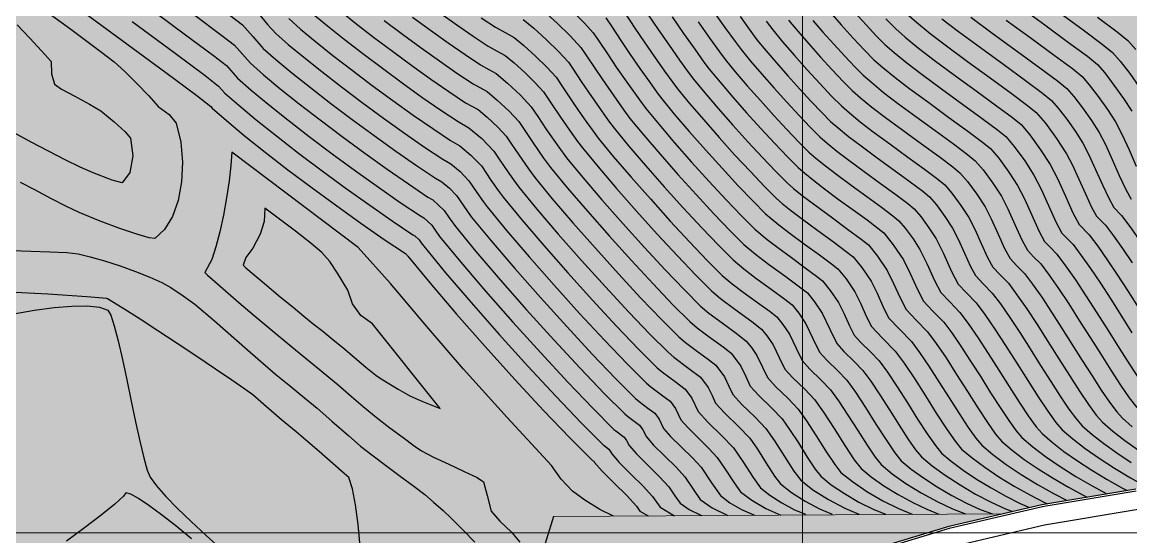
# Model space of a CAD drawing. Extents: x 62300 to 62842, y 108162 to 108784.
# Drawn here: x 62354.5 to 62419.1, y 108649.8 to 108679.7 of the extents above; entities that cross this region are included whole.
import ezdxf

# ---------------------------------------------------------------- set-up
doc = ezdxf.new("R2010")
doc.units = 0
doc.header["$LTSCALE"] = 1.000002
doc.header["$MEASUREMENT"] = 0
for name, color, linetype in [('colore lago', 131, 'Continuous'), ('coordinate', 2, 'Continuous'), ('Couronnement', 7, 'Continuous'), ('curve livello 1m', 2, 'Continuous'), ('curve livello 5m', 7, 'Continuous'), ('LIN025CO', 7, 'Continuous'), ('Per+Mod Surf', 7, 'Continuous')]:
    doc.layers.add(name, color=color, linetype=linetype)
doc.layers.add('Colori bordi', color=5, linetype='Continuous', plot=False)

msp = doc.modelspace()

# ---------------------------------------------------------------- hatches: boundary and pattern name
at = {"layer": 'colore lago', "linetype": 'Continuous', "lineweight": 0}
msp.add_hatch(color=256, dxfattribs=at).paths.add_polyline_path([(62424.984, 108653.069), (62419.433, 108652.547), (62413.953, 108651.637), (62408.529, 108650.359), (62403.21, 108648.764), (62398.021, 108646.797), (62392.955, 108644.487), (62388.067, 108641.873), (62383.347, 108638.914), (62379.143, 108635.919), (62374.987, 108632.528), (62370.912, 108628.752), (62367.864, 108625.55), (62364.577, 108621.72), (62361.992, 108618.302), (62358.884, 108613.699), (62356.087, 108608.883), (62353.615, 108603.924), (62351.491, 108598.79), (62349.698, 108593.52), (62348.257, 108588.148), (62347.162, 108582.699), (62346.433, 108577.206), (62346.076, 108571.827), (62346.067, 108566.27), (62346.414, 108560.708), (62347.156, 108555.214), (62348.241, 108549.757), (62349.108, 108546.543), (62347.868, 108543.897), (62343.805, 108542.34), (62343.071, 108542.931), (62342.215, 108543.399), (62341.494, 108543.605), (62340.731, 108543.397), (62339.788, 108542.895), (62338.814, 108542.367), (62337.958, 108542.081), (62337.463, 108542.167), (62336.538, 108542.374), (62334.253, 108542.969), (62331.322, 108543.785), (62328.139, 108544.685), (62325.098, 108545.533), (62322.593, 108546.195), (62321.848, 108546.361), (62320.984, 108546.545), (62320.474, 108546.666), (62319.859, 108546.963), (62319.103, 108547.335), (62317.961, 108547.824), (62316.581, 108548.386), (62315.066, 108548.989), (62313.523, 108549.599), (62312.055, 108550.183), (62310.769, 108550.711), (62309.769, 108551.147), (62309.112, 108551.475), (62308.074, 108552.131), (62305.134, 108553.829), (62301.974, 108555.846), (62300, 108557.145), (62300, 108746.102), (62331.882, 108763.679), (62334.507, 108761.512), (62338.392, 108758.6), (62343.084, 108755.721), (62348.103, 108752.428), (62352.959, 108748.821), (62356.982, 108746.672), (62361.491, 108743.204), (62364.809, 108741.018), (62364.85, 108740.982), (62366.701, 108739.452), (62368.7, 108737.832), (62369.305, 108737.355), (62369.749, 108737.014), (62370.359, 108736.582), (62371.24, 108735.973), (62371.627, 108735.711), (62374.472, 108733.847), (62374.708, 108733.696), (62375.544, 108733.194), (62376.513, 108732.622), (62377.024, 108732.307), (62377.264, 108731.984), (62377.853, 108731.572), (62378.743, 108731.016), (62379.493, 108730.514), (62379.904, 108730.173), (62380.53, 108729.628), (62381.289, 108728.95), (62382.099, 108728.213), (62382.879, 108727.488), (62383.568, 108726.81), (62384.361, 108726.013), (62384.891, 108725.5), (62385.513, 108725.007), (62386.29, 108724.44), (62387.153, 108723.834), (62388.028, 108723.224), (62388.845, 108722.646), (62389.533, 108722.136), (62390.019, 108721.728), (62390.461, 108721.189), (62391.046, 108720.467), (62391.593, 108719.84), (62392.228, 108719.121), (62392.561, 108718.731), (62392.862, 108718.087), (62393.16, 108717.245), (62393.458, 108716.296), (62393.758, 108715.335), (62394.064, 108714.455), (62394.378, 108713.747), (62394.629, 108713.387), (62395.018, 108712.892), (62395.432, 108712.426), (62395.814, 108712.034), (62396.33, 108711.596), (62397.152, 108710.938), (62398.032, 108710.258), (62398.87, 108709.636), (62399.584, 108709.126), (62399.96, 108708.881), (62400.685, 108708.661), (62401.612, 108708.484), (62402.549, 108708.306), (62403.305, 108708.084), (62403.979, 108707.68), (62404.973, 108707.002), (62405.674, 108706.477), (62406.299, 108705.979), (62406.659, 108705.658), (62407.074, 108705.014), (62407.565, 108704.234), (62408.06, 108703.631), (62408.444, 108703.148), (62408.613, 108702.358), (62408.809, 108701.374), (62409.055, 108700.585), (62409.399, 108699.598), (62409.737, 108698.707), (62410.053, 108697.961), (62410.417, 108697.156), (62410.768, 108696.423), (62411.044, 108695.894), (62411.352, 108695.436), (62411.941, 108694.585), (62412.688, 108693.536), (62413.24, 108692.756), (62413.64, 108692.028), (62414.101, 108691.1), (62414.582, 108690.096), (62415.042, 108689.143), (62415.44, 108688.363), (62415.735, 108687.883), (62416.22, 108687.475), (62417.091, 108686.877), (62417.986, 108686.309), (62418.762, 108685.857), (62419.277, 108685.61), (62419.98, 108685.523), (62420.747, 108685.436), (62421.269, 108685.254), (62422.042, 108684.935), (62422.834, 108684.575), (62423.302, 108684.318), (62424.281, 108683.305), (62425.656, 108681.875), (62426.449, 108681.066), (62427.156, 108680.351), (62427.673, 108679.833), (62427.895, 108679.62), (62428.432, 108679.384), (62429.04, 108678.92), (62429.869, 108678.212), (62430.484, 108677.629), (62430.843, 108677.243), (62431.218, 108676.364), (62431.557, 108675.296), (62431.913, 108674.527), (62432.355, 108674.247), (62432.858, 108673.942), (62433.455, 108673.231), (62434.097, 108672.326), (62434.701, 108671.601), (62435.197, 108671.28), (62435.685, 108671.01), (62436.144, 108670.755), (62436.707, 108670.388), (62437.492, 108669.855), (62438.358, 108669.253), (62439.162, 108668.678), (62440.078, 108667.996), (62441.13, 108667.19), (62442.002, 108666.501), (62442.908, 108665.758), (62443.789, 108665.021), (62444.562, 108664.359), (62445.144, 108663.844), (62445.453, 108663.547), (62446.014, 108662.665), (62446.501, 108661.941), (62447.153, 108661.7), (62448.876, 108661.081), (62447.183, 108652.749), (62446.943, 108651.566), (62441.595, 108652.495), (62436.09, 108653.04), (62430.527, 108653.236)])

# ---------------------------------------------------------------- linework, layer by layer
at = {"layer": 'Colori bordi', "linetype": 'Continuous', "lineweight": 0, "flags": 128}
msp.add_lwpolyline([(62419.433, 108652.547), (62413.953, 108651.637), (62408.529, 108650.359), (62403.21, 108648.764)], dxfattribs=at)
at = {"layer": 'coordinate', "linetype": 'Continuous', "lineweight": 0}
for p, q in [((62400, 108767.618), (62400, 108626.056)), ((62340.187, 108650), (62556.466, 108650))]:
    msp.add_line(p, q, dxfattribs=at)
at = {"layer": 'Couronnement', "linetype": 'Continuous'}
for p, q in [((62419.433, 108652.547), (62413.953, 108651.637)), ((62419.444, 108652.428), (62413.973, 108651.519)), ((62413.953, 108651.637), (62408.529, 108650.359)), ((62413.981, 108651.52), (62408.555, 108650.242)), ((62414.098, 108650.472), (62419.561, 108651.385)), ((62408.529, 108650.359), (62403.21, 108648.764)), ((62408.555, 108650.242), (62403.244, 108648.649)), ((62408.817, 108649.228), (62414.098, 108650.472))]:
    msp.add_line(p, q, dxfattribs=at)
at = {"layer": 'curve livello 1m', "flags": 128}
for points in [[(62354.972, 108681.083), (62357.356, 108679.335), (62359.08, 108678.057), (62359.89, 108677.435), (62360.5, 108676.873), (62361.21, 108676.17), (62361.9, 108675.447), (62362.45, 108674.828), (62363.102, 108674.372), (62363.499, 108673.863), (62363.499, 108673.863), (62363.77, 108672.747), (62363.873, 108671.586), (62363.82, 108670.437), (62363.621, 108669.361), (62363.287, 108668.415), (62362.829, 108667.657), (62362.258, 108667.148), (62362.258, 108667.148), (62361.927, 108667.183), (62361.215, 108667.387), (62360.227, 108667.724), (62359.07, 108668.157), (62357.848, 108668.65), (62357.848, 108668.65), (62357.103, 108669.004), (62356.196, 108669.48), (62355.263, 108669.98), (62354.437, 108670.408)], [(62357.209, 108680.983), (62360.338, 108678.696), (62362.907, 108676.805), (62364.704, 108675.466), (62365.514, 108674.836), (62365.597, 108674.742), (62366.427, 108674.011), (62367.471, 108673.145), (62368.682, 108672.18), (62370.013, 108671.151), (62371.419, 108670.092), (62372.854, 108669.039), (62374.27, 108668.027), (62375.621, 108667.09), (62376.861, 108666.263), (62376.886, 108666.249), (62376.943, 108666.196), (62376.968, 108666.159), (62377, 108666.114), (62378.303, 108664.535), (62379.84, 108662.743), (62381.517, 108660.843), (62383.24, 108658.938), (62384.915, 108657.132), (62386.448, 108655.529), (62387.745, 108654.233), (62387.761, 108654.22), (62387.833, 108654.167), (62387.853, 108654.139), (62387.873, 108654.097), (62388.329, 108653.581), (62389.024, 108652.894), (62389.757, 108652.174), (62390.326, 108651.56), (62390.525, 108651.266), (62391.004, 108650.986)], [(62373.011, 108680.438), (62373.959, 108679.683), (62375.002, 108678.877), (62376.102, 108678.049), (62377.225, 108677.224), (62378.333, 108676.432), (62379.391, 108675.698), (62380.362, 108675.051), (62381.091, 108674.646), (62381.626, 108674.203), (62382.237, 108673.628), (62382.739, 108673.093), (62383.05, 108672.63), (62383.465, 108672.008), (62384.033, 108671.197), (62384.397, 108670.697), (62385.416, 108669.462), (62386.618, 108668.062), (62387.929, 108666.576), (62389.276, 108665.087), (62390.586, 108663.675), (62391.784, 108662.422), (62392.798, 108661.409), (62393.19, 108661.079), (62393.808, 108660.617), (62394.53, 108660.091), (62394.948, 108659.769), (62394.948, 108659.769), (62395.449, 108659.087), (62395.708, 108658.544), (62395.947, 108658.055), (62396.471, 108657.482), (62397.235, 108656.735), (62397.864, 108656.071), (62398.372, 108655.353), (62398.957, 108654.437), (62399.505, 108653.587), (62399.9, 108653.069), (62400.605, 108652.512), (62401.512, 108651.935), (62402.46, 108651.429), (62403.292, 108651.089)], [(62384.912, 108680.404), (62385.697, 108679.693), (62386.466, 108678.939), (62387.086, 108678.265), (62387.375, 108677.841), (62387.89, 108677.064), (62388.339, 108676.394), (62389.001, 108675.445), (62389.596, 108674.608), (62389.945, 108674.134), (62390.751, 108673.158), (62391.701, 108672.051), (62392.738, 108670.876), (62393.803, 108669.699), (62394.839, 108668.582), (62395.786, 108667.591), (62396.588, 108666.79), (62397.261, 108666.224), (62398.014, 108665.656), (62398.966, 108664.962), (62399.822, 108664.336), (62400.284, 108663.971), (62400.701, 108663.456), (62401.146, 108662.798), (62401.592, 108661.863), (62402.002, 108661.023), (62402.417, 108660.57), (62403.021, 108659.98), (62403.518, 108659.455), (62403.977, 108658.834), (62404.506, 108658.042), (62405.068, 108657.162), (62405.627, 108656.277), (62406.148, 108655.47), (62406.595, 108654.824), (62406.931, 108654.422), (62407.55, 108653.902), (62408.316, 108653.349), (62409.18, 108652.791), (62410.092, 108652.259), (62411.002, 108651.78), (62411.861, 108651.385), (62412.256, 108651.237)], [(62394.763, 108680.45), (62395.483, 108679.43), (62396.072, 108678.608), (62396.418, 108678.144), (62396.975, 108677.47), (62397.632, 108676.704), (62398.348, 108675.893), (62399.085, 108675.079), (62399.8, 108674.307), (62400.455, 108673.622), (62401.009, 108673.069), (62401.43, 108672.701), (62402.01, 108672.225), (62402.703, 108671.698), (62403.592, 108671.044), (62404.548, 108670.348), (62405.44, 108669.698), (62406.138, 108669.178), (62406.51, 108668.874), (62406.896, 108668.418), (62407.371, 108667.771), (62407.792, 108667.127), (62408.222, 108666.261), (62408.683, 108665.228), (62409.067, 108664.486), (62409.558, 108663.972), (62410.114, 108663.403), (62410.628, 108662.719), (62411.212, 108661.866), (62411.839, 108660.901), (62412.486, 108659.883), (62413.127, 108658.869), (62413.737, 108657.916), (62414.291, 108657.082), (62414.766, 108656.424), (62415.135, 108656), (62415.746, 108655.472), (62416.474, 108654.913), (62417.293, 108654.339), (62418.18, 108653.764), (62419.109, 108653.203), (62420.054, 108652.67)], [(62401.593, 108680.347), (62402.256, 108679.587), (62402.956, 108678.813), (62403.619, 108678.108), (62404.167, 108677.553), (62404.687, 108677.099), (62405.403, 108676.513), (62406.257, 108675.861), (62407.355, 108675.054), (62408.535, 108674.195), (62409.637, 108673.392), (62410.498, 108672.751), (62410.957, 108672.375), (62411.433, 108671.813), (62412.019, 108671.014), (62412.539, 108670.22), (62412.929, 108669.459), (62413.359, 108668.503), (62413.772, 108667.591), (62414.113, 108666.96), (62414.447, 108666.61), (62414.825, 108666.223), (62415.335, 108665.552), (62415.906, 108664.735), (62416.52, 108663.808), (62417.161, 108662.812), (62417.812, 108661.784), (62418.456, 108660.764), (62419.078, 108659.789), (62419.659, 108658.9)], [(62412.624, 108680.668), (62414.118, 108679.581), (62415.511, 108678.565), (62416.601, 108677.753), (62417.183, 108677.278), (62417.613, 108676.783), (62418.153, 108676.078), (62418.708, 108675.291), (62419.186, 108674.549)], [(62414.915, 108680.351), (62416.351, 108679.304), (62417.473, 108678.467), (62418.072, 108677.978), (62418.515, 108677.469), (62419.072, 108676.743), (62419.644, 108675.932)], [(62360.939, 108679.778), (62363.439, 108677.939), (62365.187, 108676.636), (62365.975, 108676.023), (62366.34, 108675.611), (62367.148, 108674.899), (62368.163, 108674.056), (62369.341, 108673.118), (62370.637, 108672.116), (62372.005, 108671.087), (62373.4, 108670.062), (62374.778, 108669.077), (62376.092, 108668.166), (62377.299, 108667.362), (62377.412, 108667.299), (62377.667, 108667.058), (62377.78, 108666.89), (62377.924, 108666.687), (62379.192, 108665.151), (62380.687, 108663.408), (62382.318, 108661.56), (62383.995, 108659.707), (62385.624, 108657.95), (62387.115, 108656.391), (62388.377, 108655.13), (62388.44, 108655.077), (62388.722, 108654.867), (62388.802, 108654.758), (62388.882, 108654.592), (62389.325, 108654.09), (62390.002, 108653.421), (62390.715, 108652.721), (62391.268, 108652.123), (62391.697, 108651.491), (62392.546, 108650.995)], [(62364.502, 108680.205), (62366.153, 108678.975), (62366.897, 108678.396), (62366.897, 108678.396), (62367.36, 108677.875), (62367.827, 108677.347), (62368.59, 108676.675), (62369.548, 108675.88), (62370.661, 108674.993), (62371.884, 108674.048), (62373.175, 108673.076), (62374.493, 108672.109), (62375.793, 108671.179), (62377.035, 108670.318), (62378.174, 108669.559), (62378.463, 108669.398), (62379.116, 108668.782), (62379.404, 108668.352), (62379.774, 108667.832), (62380.97, 108666.383), (62382.382, 108664.738), (62383.921, 108662.993), (62385.504, 108661.244), (62387.042, 108659.586), (62388.449, 108658.114), (62389.64, 108656.924), (62389.797, 108656.792), (62390.501, 108656.268), (62390.701, 108655.995), (62390.901, 108655.581), (62391.319, 108655.108), (62391.958, 108654.477), (62392.631, 108653.816), (62393.153, 108653.251), (62393.629, 108652.538), (62394.041, 108651.942), (62394.744, 108651.447), (62395.655, 108651.014)], [(62366.635, 108680.145), (62367.358, 108679.583), (62367.358, 108679.583), (62367.961, 108678.904), (62368.571, 108678.216), (62368.571, 108678.216), (62369.311, 108677.563), (62370.241, 108676.791), (62371.32, 108675.931), (62372.507, 108675.014), (62373.761, 108674.07), (62375.039, 108673.132), (62376.301, 108672.229), (62377.506, 108671.394), (62378.612, 108670.657), (62378.988, 108670.448), (62379.424, 108670.073), (62379.841, 108669.644), (62380.216, 108669.083), (62380.698, 108668.405), (62381.859, 108666.999), (62383.229, 108665.403), (62384.723, 108663.71), (62386.258, 108662.013), (62387.75, 108660.404), (62389.116, 108658.976), (62390.272, 108657.821), (62390.475, 108657.649), (62390.991, 108657.268), (62391.39, 108656.968), (62391.651, 108656.613), (62391.91, 108656.076), (62392.316, 108655.616), (62392.935, 108655.004), (62393.589, 108654.363), (62394.095, 108653.815), (62394.695, 108652.918), (62395.213, 108652.168), (62395.758, 108651.755), (62396.447, 108651.352), (62397.206, 108651.023)], [(62368.294, 108680.254), (62368.832, 108679.61), (62369.314, 108679.084), (62369.314, 108679.084), (62370.032, 108678.451), (62370.934, 108677.703), (62371.98, 108676.869), (62373.131, 108675.98), (62374.346, 108675.065), (62375.586, 108674.155), (62376.809, 108673.28), (62377.977, 108672.47), (62379.049, 108671.756), (62379.514, 108671.497), (62380.052, 108671.035), (62380.565, 108670.506), (62381.029, 108669.814), (62381.391, 108669.297), (62381.623, 108668.978), (62382.749, 108667.615), (62384.076, 108666.067), (62385.524, 108664.426), (62387.013, 108662.781), (62388.459, 108661.221), (62389.783, 108659.837), (62390.904, 108658.718), (62391.154, 108658.507), (62391.789, 108658.037), (62392.28, 108657.668), (62392.6, 108657.232), (62392.919, 108656.571), (62393.313, 108656.125), (62393.913, 108655.532), (62394.546, 108654.91), (62395.037, 108654.379), (62395.5, 108653.708), (62396.009, 108652.907), (62396.385, 108652.393), (62397.042, 108651.896), (62397.873, 108651.41), (62398.744, 108651.033)], [(62370.058, 108679.952), (62370.752, 108679.34), (62371.626, 108678.615), (62372.64, 108677.807), (62373.755, 108676.946), (62374.932, 108676.06), (62376.132, 108675.178), (62377.317, 108674.331), (62378.449, 108673.546), (62379.487, 108672.854), (62380.04, 108672.547), (62380.679, 108671.997), (62381.29, 108671.368), (62381.841, 108670.545), (62382.272, 108669.931), (62382.548, 108669.551), (62383.638, 108668.231), (62384.923, 108666.732), (62386.326, 108665.143), (62387.767, 108663.55), (62389.168, 108662.039), (62390.45, 108660.699), (62391.535, 108659.615), (62391.833, 108659.364), (62392.586, 108658.807), (62393.169, 108658.369), (62393.55, 108657.85), (62393.928, 108657.066), (62394.489, 108656.453), (62395.307, 108655.654), (62395.98, 108654.943), (62396.521, 108654.158), (62397.117, 108653.22), (62397.556, 108652.618), (62398.103, 108652.187), (62398.805, 108651.74), (62399.539, 108651.348), (62400.183, 108651.085)], [(62375.625, 108679.843), (62376.688, 108679.043), (62377.771, 108678.248), (62378.841, 108677.483), (62379.863, 108676.775), (62380.8, 108676.15), (62381.616, 108675.696), (62382.216, 108675.199), (62382.901, 108674.554), (62383.463, 108673.955), (62383.812, 108673.436), (62384.278, 108672.739), (62384.914, 108671.83), (62385.322, 108671.27), (62386.305, 108670.078), (62387.465, 108668.727), (62388.73, 108667.293), (62390.031, 108665.856), (62391.294, 108664.493), (62392.451, 108663.283), (62393.43, 108662.305), (62393.868, 108661.937), (62394.56, 108661.419), (62395.369, 108660.83), (62395.837, 108660.47), (62396.398, 108659.705), (62396.689, 108659.097), (62396.956, 108658.55), (62397.462, 108657.997), (62398.199, 108657.276), (62398.807, 108656.635), (62399.247, 108656.023), (62399.76, 108655.232), (62400.278, 108654.413), (62400.738, 108653.716), (62401.072, 108653.295), (62401.676, 108652.804), (62402.446, 108652.286), (62403.292, 108651.792), (62404.122, 108651.376), (62404.846, 108651.091)], [(62377.273, 108680.038), (62378.318, 108679.271), (62379.349, 108678.533), (62380.334, 108677.851), (62381.237, 108677.248), (62381.715, 108676.985), (62382.142, 108676.746), (62382.807, 108676.195), (62383.564, 108675.481), (62384.188, 108674.817), (62384.574, 108674.243), (62385.09, 108673.47), (62385.795, 108672.464), (62386.247, 108671.843), (62387.194, 108670.694), (62388.312, 108669.391), (62389.532, 108668.01), (62390.785, 108666.624), (62392.003, 108665.311), (62393.118, 108664.145), (62394.062, 108663.202), (62394.547, 108662.794), (62395.313, 108662.221), (62396.208, 108661.569), (62396.727, 108661.17), (62397.027, 108660.798), (62397.348, 108660.324), (62397.669, 108659.65), (62397.965, 108659.044), (62398.453, 108658.511), (62399.164, 108657.817), (62399.749, 108657.199), (62400.234, 108656.525), (62400.799, 108655.654), (62401.37, 108654.751), (62401.876, 108653.985), (62402.244, 108653.52), (62402.909, 108652.98), (62403.758, 108652.409), (62404.689, 108651.865), (62405.603, 108651.407), (62406.401, 108651.093)], [(62378.864, 108680.294), (62379.857, 108679.584), (62380.805, 108678.927), (62381.675, 108678.347), (62382.199, 108678.058), (62382.667, 108677.795), (62383.195, 108677.368), (62383.815, 108676.807), (62384.423, 108676.211), (62384.912, 108675.679), (62385.336, 108675.049), (62385.902, 108674.201), (62386.425, 108673.451), (62386.895, 108672.79), (62387.171, 108672.415), (62388.084, 108671.31), (62389.16, 108670.056), (62390.333, 108668.726), (62391.54, 108667.393), (62392.712, 108666.129), (62393.785, 108665.007), (62394.693, 108664.099), (62395.225, 108663.651), (62396.066, 108663.023), (62397.048, 108662.308), (62397.616, 108661.87), (62397.946, 108661.463), (62398.297, 108660.942), (62398.65, 108660.203), (62398.975, 108659.539), (62399.444, 108659.026), (62400.128, 108658.358), (62400.691, 108657.763), (62401.221, 108657.027), (62401.838, 108656.076), (62402.461, 108655.09), (62403.014, 108654.253), (62403.416, 108653.746), (62404.005, 108653.258), (62404.745, 108652.74), (62405.573, 108652.227), (62406.426, 108651.758), (62407.241, 108651.368), (62407.955, 108651.095)], [(62383.718, 108679.895), (62384.34, 108679.392), (62385.07, 108678.731), (62385.785, 108678.03), (62386.361, 108677.403), (62386.63, 108677.009), (62387.109, 108676.286), (62387.526, 108675.663), (62388.142, 108674.78), (62388.696, 108674.002), (62389.021, 108673.561), (62389.862, 108672.542), (62390.854, 108671.386), (62391.936, 108670.159), (62393.049, 108668.93), (62394.13, 108667.764), (62395.119, 108666.73), (62395.956, 108665.893), (62396.582, 108665.366), (62397.283, 108664.838), (62398.168, 108664.193), (62398.964, 108663.61), (62399.395, 108663.271), (62399.783, 108662.791), (62400.196, 108662.179), (62400.611, 108661.31), (62400.993, 108660.529), (62401.426, 108660.056), (62402.056, 108659.439), (62402.576, 108658.891), (62403.082, 108658.198), (62403.67, 108657.305), (62404.284, 108656.335), (62404.873, 108655.412), (62405.383, 108654.658), (62405.76, 108654.197), (62406.337, 108653.711), (62407.051, 108653.195), (62407.857, 108652.675), (62408.708, 108652.179), (62409.557, 108651.732), (62410.357, 108651.364), (62411.064, 108651.099)], [(62386.664, 108680.331), (62387.297, 108679.693), (62387.81, 108679.127), (62388.12, 108678.673), (62388.67, 108677.842), (62389.151, 108677.125), (62389.859, 108676.11), (62390.496, 108675.214), (62390.87, 108674.707), (62391.64, 108673.774), (62392.548, 108672.716), (62393.539, 108671.593), (62394.558, 108670.467), (62395.547, 108669.4), (62396.453, 108668.453), (62397.22, 108667.687), (62397.939, 108667.081), (62398.556, 108666.613), (62399.351, 108666.032), (62400.16, 108665.443), (62400.821, 108664.954), (62401.174, 108664.672), (62401.62, 108664.12), (62402.095, 108663.416), (62402.404, 108662.794), (62402.736, 108662.051), (62403.011, 108661.518), (62403.408, 108661.085), (62403.985, 108660.521), (62404.46, 108660.019), (62404.95, 108659.356), (62405.514, 108658.511), (62406.114, 108657.572), (62406.711, 108656.627), (62407.267, 108655.765), (62407.744, 108655.076), (62408.103, 108654.648), (62408.672, 108654.164), (62409.365, 108653.651), (62410.149, 108653.128), (62410.987, 108652.617), (62411.844, 108652.139), (62412.684, 108651.713), (62413.234, 108651.467)], [(62388.535, 108679.99), (62388.865, 108679.506), (62389.451, 108678.62), (62389.963, 108677.857), (62390.528, 108677.044), (62391.079, 108676.263), (62391.53, 108675.635), (62391.795, 108675.28), (62392.529, 108674.39), (62393.396, 108673.38), (62394.341, 108672.309), (62395.312, 108671.236), (62396.256, 108670.218), (62397.12, 108669.314), (62397.851, 108668.584), (62398.174, 108668.302), (62398.618, 108667.938), (62399.275, 108667.44), (62400.121, 108666.821), (62400.983, 108666.194), (62401.688, 108665.673), (62402.063, 108665.372), (62402.538, 108664.784), (62403.045, 108664.035), (62403.374, 108663.371), (62403.727, 108662.581), (62404.021, 108662.013), (62404.669, 108661.335), (62405.403, 108660.583), (62405.923, 108659.879), (62406.523, 108658.98), (62407.161, 108657.981), (62407.795, 108656.977), (62408.387, 108656.061), (62408.894, 108655.329), (62409.275, 108654.873), (62409.879, 108654.359), (62410.617, 108653.814), (62411.45, 108653.258), (62412.341, 108652.715), (62413.252, 108652.206), (62414.145, 108651.753), (62414.283, 108651.692)], [(62391.013, 108680.176), (62391.587, 108679.319), (62392.222, 108678.407), (62392.841, 108677.53), (62393.347, 108676.824), (62393.644, 108676.426), (62394.308, 108675.622), (62395.09, 108674.71), (62395.944, 108673.743), (62396.821, 108672.773), (62397.674, 108671.854), (62398.454, 108671.038), (62399.115, 108670.378), (62399.476, 108670.062), (62399.975, 108669.653), (62400.713, 108669.094), (62401.662, 108668.399), (62402.63, 108667.695), (62403.421, 108667.111), (62403.842, 108666.773), (62404.375, 108666.113), (62404.944, 108665.272), (62405.313, 108664.527), (62405.709, 108663.639), (62406.039, 108663.002), (62406.625, 108662.39), (62407.287, 108661.711), (62407.791, 108661.035), (62408.367, 108660.184), (62408.984, 108659.226), (62409.612, 108658.233), (62410.22, 108657.276), (62410.777, 108656.425), (62411.254, 108655.751), (62411.619, 108655.324), (62412.211, 108654.815), (62412.925, 108654.276), (62413.731, 108653.724), (62414.6, 108653.177), (62415.5, 108652.651), (62416.404, 108652.164), (62416.586, 108652.074)], [(62392.4, 108680.05), (62393.069, 108679.088), (62393.722, 108678.163), (62394.255, 108677.419), (62394.569, 108676.999), (62395.197, 108676.238), (62395.937, 108675.375), (62396.745, 108674.459), (62397.576, 108673.541), (62398.383, 108672.671), (62399.121, 108671.899), (62399.746, 108671.275), (62400.128, 108670.941), (62400.653, 108670.511), (62401.281, 108670.032), (62402.087, 108669.439), (62402.953, 108668.809), (62403.762, 108668.22), (62404.394, 108667.748), (62404.731, 108667.473), (62405.294, 108666.777), (62405.893, 108665.89), (62406.283, 108665.105), (62406.701, 108664.169), (62407.048, 108663.497), (62407.603, 108662.917), (62408.229, 108662.275), (62408.697, 108661.653), (62409.227, 108660.878), (62409.797, 108660.002), (62410.384, 108659.077), (62410.966, 108658.156), (62411.521, 108657.29), (62412.025, 108656.532), (62412.456, 108655.935), (62412.791, 108655.55), (62413.415, 108655.014), (62414.166, 108654.446), (62415.015, 108653.865), (62415.929, 108653.288), (62416.878, 108652.735), (62417.746, 108652.267)], [(62393.916, 108679.769), (62394.602, 108678.796), (62395.164, 108678.014), (62395.494, 108677.571), (62396.086, 108676.854), (62396.785, 108676.04), (62397.547, 108675.176), (62398.33, 108674.31), (62399.091, 108673.489), (62399.788, 108672.761), (62400.378, 108672.172), (62400.779, 108671.821), (62401.332, 108671.368), (62401.992, 108670.865), (62402.839, 108670.241), (62403.751, 108669.579), (62404.601, 108668.959), (62405.266, 108668.463), (62405.621, 108668.173), (62405.988, 108667.739), (62406.441, 108667.122), (62406.843, 108666.509), (62407.253, 108665.683), (62407.692, 108664.698), (62408.058, 108663.991), (62408.58, 108663.445), (62409.172, 108662.839), (62409.663, 108662.186), (62410.219, 108661.372), (62410.818, 108660.452), (62411.435, 108659.48), (62412.047, 108658.513), (62412.629, 108657.603), (62413.158, 108656.807), (62413.611, 108656.18), (62413.963, 108655.775), (62414.546, 108655.271), (62415.24, 108654.737), (62416.023, 108654.189), (62416.869, 108653.641), (62417.755, 108653.105), (62418.657, 108652.597), (62418.916, 108652.461)], [(62397.889, 108679.798), (62398.268, 108679.29), (62398.844, 108678.595), (62399.531, 108677.801), (62400.273, 108676.969), (62401.014, 108676.161), (62401.699, 108675.438), (62402.273, 108674.862), (62402.733, 108674.46), (62403.368, 108673.94), (62404.125, 108673.363), (62405.097, 108672.648), (62406.143, 108671.887), (62407.119, 108671.176), (62407.882, 108670.607), (62408.289, 108670.274), (62408.711, 108669.776), (62409.23, 108669.068), (62409.691, 108668.364), (62410.036, 108667.69), (62410.417, 108666.843), (62410.783, 108666.035), (62411.085, 108665.476), (62411.514, 108665.028), (62411.999, 108664.531), (62412.5, 108663.868), (62413.065, 108663.051), (62413.673, 108662.125), (62414.304, 108661.137), (62414.939, 108660.132), (62415.559, 108659.155), (62416.142, 108658.253), (62416.669, 108657.471), (62417.122, 108656.855), (62417.478, 108656.451), (62418.079, 108655.928), (62418.787, 108655.377), (62419.582, 108654.81)], [(62399.193, 108679.863), (62399.726, 108679.219), (62400.363, 108678.482), (62401.051, 108677.711), (62401.738, 108676.963), (62402.373, 108676.293), (62402.904, 108675.759), (62403.384, 108675.34), (62404.046, 108674.798), (62404.836, 108674.196), (62405.85, 108673.45), (62406.941, 108672.657), (62407.958, 108671.915), (62408.754, 108671.321), (62409.178, 108670.975), (62409.618, 108670.455), (62410.16, 108669.717), (62410.64, 108668.983), (62411.001, 108668.28), (62411.397, 108667.396), (62411.779, 108666.553), (62412.094, 108665.97), (62412.492, 108665.555), (62412.941, 108665.095), (62413.413, 108664.474), (62413.941, 108663.717), (62414.509, 108662.86), (62415.102, 108661.938), (62415.705, 108660.986), (62416.301, 108660.042), (62416.876, 108659.14), (62417.414, 108658.317), (62417.9, 108657.608), (62418.317, 108657.05), (62418.65, 108656.677), (62419.219, 108656.179)], [(62400.609, 108679.842), (62401.195, 108679.164), (62401.828, 108678.454), (62402.461, 108677.765), (62403.046, 108677.148), (62403.536, 108676.656), (62404.036, 108676.22), (62404.725, 108675.655), (62405.546, 108675.029), (62406.603, 108674.252), (62407.738, 108673.426), (62408.797, 108672.653), (62409.626, 108672.036), (62410.068, 108671.675), (62410.526, 108671.134), (62411.09, 108670.366), (62411.59, 108669.601), (62411.965, 108668.869), (62412.378, 108667.95), (62412.776, 108667.072), (62413.104, 108666.465), (62413.469, 108666.083), (62413.883, 108665.659), (62414.374, 108665.013), (62414.923, 108664.226), (62415.514, 108663.334), (62416.131, 108662.375), (62416.758, 108661.385), (62417.379, 108660.403), (62417.977, 108659.465), (62418.536, 108658.609), (62419.041, 108657.871), (62419.475, 108657.29)], [(62404.856, 108679.932), (62405.431, 108679.347), (62405.99, 108678.859), (62406.76, 108678.227), (62407.679, 108677.527), (62408.861, 108676.658), (62410.13, 108675.734), (62411.315, 108674.87), (62412.241, 108674.18), (62412.736, 108673.776), (62413.248, 108673.171), (62413.879, 108672.312), (62414.438, 108671.457), (62414.858, 108670.638), (62415.32, 108669.61), (62415.764, 108668.628), (62416.131, 108667.949), (62416.71, 108667.351), (62417.209, 108666.697), (62417.765, 108665.907), (62418.362, 108665.014), (62418.987, 108664.048), (62419.627, 108663.043)], [(62406.062, 108680.244), (62406.641, 108679.738), (62407.439, 108679.085), (62408.39, 108678.359), (62409.613, 108677.46), (62410.928, 108676.504), (62412.154, 108675.609), (62413.113, 108674.894), (62413.625, 108674.476), (62414.156, 108673.85), (62414.808, 108672.96), (62415.388, 108672.075), (62415.73, 108671.423), (62416.108, 108670.598), (62416.49, 108669.736), (62416.845, 108668.973), (62417.141, 108668.444), (62417.652, 108667.914), (62418.127, 108667.296), (62418.652, 108666.555), (62419.216, 108665.718)], [(62408.117, 108679.942), (62409.101, 108679.192), (62410.366, 108678.262), (62411.725, 108677.273), (62412.994, 108676.348), (62413.985, 108675.609), (62414.515, 108675.177), (62414.906, 108674.727), (62415.398, 108674.085), (62415.903, 108673.369), (62416.337, 108672.694), (62416.691, 108672.019), (62417.082, 108671.166), (62417.477, 108670.275), (62417.844, 108669.485), (62418.15, 108668.939), (62418.595, 108668.478), (62419.085, 108667.839), (62419.628, 108667.073)], [(62409.812, 108680.025), (62411.119, 108679.064), (62412.523, 108678.043), (62413.833, 108677.087), (62414.857, 108676.323), (62415.404, 108675.877), (62415.809, 108675.412), (62416.316, 108674.75), (62416.838, 108674.01), (62417.287, 108673.312), (62417.652, 108672.616), (62418.056, 108671.734), (62418.464, 108670.813), (62418.843, 108669.998), (62419.159, 108669.433)], [(62417.19, 108680.043), (62418.345, 108679.182), (62418.962, 108678.678), (62419.418, 108678.154)], [(62354.23, 108679.586), (62354.979, 108678.81), (62355.657, 108678.077), (62356.208, 108677.446), (62356.229, 108676.724), (62356.418, 108676.135), (62356.418, 108676.135), (62356.827, 108675.844), (62357.595, 108675.428), (62358.447, 108674.975), (62359.107, 108674.573), (62359.107, 108674.573), (62359.895, 108673.945), (62360.536, 108673.355), (62360.84, 108672.979), (62360.84, 108672.979), (62360.984, 108671.948), (62360.807, 108670.986), (62360.36, 108670.381), (62360.36, 108670.381), (62359.776, 108670.533), (62358.654, 108670.962), (62358.654, 108670.962), (62357.899, 108671.301), (62357.028, 108671.728), (62356.069, 108672.221), (62355.054, 108672.757), (62354.013, 108673.314)], [(62388.986, 108650.974), (62388.195, 108651.363), (62387.312, 108651.899), (62386.602, 108652.422), (62386.602, 108652.422), (62385.938, 108653.13), (62385.368, 108653.916), (62382.788, 108656.708), (62380.242, 108659.532), (62380.242, 108659.532), (62378.099, 108662.009), (62375.987, 108664.513), (62374.113, 108666.626), (62366.742, 108672.177), (62366.692, 108671.402), (62366.587, 108670.496), (62366.436, 108669.513), (62366.25, 108668.509), (62366.039, 108667.538), (62365.812, 108666.654), (62365.581, 108665.913), (62365.581, 108665.913), (62365.175, 108665.165), (62365.329, 108665.014), (62365.745, 108664.644), (62366.371, 108664.098), (62367.155, 108663.424), (62368.042, 108662.666), (62368.981, 108661.871), (62368.981, 108661.871), (62370.243, 108660.83), (62371.732, 108659.616), (62372.941, 108658.617), (62372.941, 108658.617), (62373.722, 108657.933), (62374.393, 108657.349), (62374.393, 108657.349), (62375.155, 108656.741), (62375.959, 108656.118), (62376.724, 108655.542), (62377.366, 108655.074), (62377.805, 108654.777), (62377.805, 108654.777), (62378.489, 108654.411), (62379.381, 108653.991), (62380.292, 108653.574), (62381.033, 108653.214), (62381.415, 108652.967), (62381.633, 108652.166), (62381.853, 108651.268), (62382.362, 108650.671), (62383.042, 108650.044), (62383.533, 108649.459)], [(62353.938, 108666.451), (62355.024, 108666.405), (62356.147, 108666.365), (62357.127, 108666.318), (62357.787, 108666.249), (62358.494, 108666.082), (62359.333, 108665.841), (62360.238, 108665.547), (62361.14, 108665.224), (62361.972, 108664.896), (62362.666, 108664.584), (62363.186, 108664.281), (62363.9, 108663.809), (62364.593, 108663.312), (62365.732, 108662.34), (62367.649, 108660.666), (62369.312, 108659.229), (62370.078, 108658.597), (62370.981, 108657.86), (62371.715, 108657.253), (62372.568, 108656.511), (62373.555, 108655.641), (62374.235, 108655.053), (62374.895, 108654.542), (62375.706, 108653.938), (62376.563, 108653.308), (62377.36, 108652.715), (62377.991, 108652.222), (62378.496, 108651.792), (62379.055, 108651.296), (62379.499, 108650.881), (62380.228, 108650.149), (62380.897, 108649.447)], [(62374.22, 108649.204), (62374.107, 108650.477), (62373.956, 108651.623), (62373.771, 108652.563), (62373.556, 108653.214), (62373.29, 108653.453), (62372.644, 108654.021), (62371.825, 108654.736), (62371.038, 108655.419), (62370.49, 108655.89), (62370.068, 108656.236), (62369.642, 108656.587), (62368.768, 108657.344), (62367.977, 108658.027), (62367.495, 108658.374), (62366.741, 108658.893), (62365.788, 108659.539), (62364.705, 108660.263), (62363.565, 108661.018), (62362.438, 108661.758), (62361.397, 108662.436), (62360.511, 108663.005), (62359.854, 108663.417), (62359.494, 108663.626), (62359.456, 108663.639), (62358.297, 108663.751), (62356.017, 108663.893), (62352.977, 108664.055)], [(62354.024, 108662.749), (62355.235, 108662.962), (62356.381, 108663.115), (62357.421, 108663.201), (62358.316, 108663.211), (62359.026, 108663.134), (62359.513, 108662.964), (62359.687, 108662.677), (62359.893, 108662.058), (62360.123, 108661.176), (62360.369, 108660.104), (62360.625, 108658.912), (62360.884, 108657.672), (62361.139, 108656.455), (62361.383, 108655.332), (62361.608, 108654.375), (62361.809, 108653.655), (62361.977, 108653.242), (62362.352, 108652.735), (62362.892, 108652.122), (62363.571, 108651.421), (62364.366, 108650.654), (62365.25, 108649.839), (62366.201, 108648.998)], [(62364.395, 108649.654), (62363.473, 108650.4), (62362.637, 108651.055), (62361.908, 108651.597), (62361.306, 108652.003), (62360.853, 108652.251), (62360.569, 108652.319), (62360.569, 108652.319), (62360.436, 108652.131), (62359.918, 108651.668), (62359.123, 108651.028), (62358.154, 108650.285), (62357.11, 108649.513)]]:
    msp.add_lwpolyline(points, dxfattribs=at)
msp.add_lwpolyline([(62373.499, 108664.129), (62372.905, 108665.126), (62372.45, 108665.803), (62371.986, 108666.326), (62371.368, 108666.86), (62370.448, 108667.568), (62368.67, 108668.908), (62368.619, 108668.135), (62368.39, 108667.396), (62368.39, 108667.396), (62367.964, 108666.586), (62367.552, 108666.028), (62367.41, 108665.587), (62367.41, 108665.587), (62367.569, 108665.429), (62368.651, 108664.513), (62368.651, 108664.513), (62369.568, 108663.745), (62370.311, 108663.133), (62370.934, 108662.628), (62371.491, 108662.181), (62372.038, 108661.742), (62372.63, 108661.261), (62373.321, 108660.691), (62374.166, 108659.98), (62374.55, 108659.645), (62375.136, 108659.176), (62375.454, 108658.964), (62376.43, 108658.364), (62377.113, 108657.985), (62377.826, 108657.664), (62378.89, 108657.24), (62374.951, 108662.181), (62374.263, 108662.657), (62373.776, 108663.339)], close=True, dxfattribs=at)
at = {"layer": 'curve livello 5m', "flags": 128}
for points in [[(62361.541, 108680.86), (62363.971, 108679.072), (62365.67, 108677.806), (62366.436, 108677.209), (62366.436, 108677.209), (62367.084, 108676.479), (62367.869, 108675.787), (62368.856, 108674.968), (62370.001, 108674.056), (62371.26, 108673.082), (62372.59, 108672.081), (62373.946, 108671.086), (62375.286, 108670.128), (62376.563, 108669.242), (62377.737, 108668.46), (62377.937, 108668.348), (62378.392, 108667.92), (62378.592, 108667.621), (62378.849, 108667.259), (62380.081, 108665.767), (62381.534, 108664.073), (62383.12, 108662.276), (62384.749, 108660.475), (62386.333, 108658.768), (62387.782, 108657.252), (62389.009, 108656.027), (62389.118, 108655.935), (62389.611, 108655.567), (62389.752, 108655.376), (62389.892, 108655.087), (62390.322, 108654.599), (62390.98, 108653.949), (62391.673, 108653.268), (62392.21, 108652.687), (62392.564, 108652.159), (62392.869, 108651.717), (62393.39, 108651.35), (62394.116, 108651.005)], [(62371.473, 108680.228), (62372.319, 108679.527), (62373.299, 108678.745), (62374.378, 108677.911), (62375.517, 108677.054), (62376.679, 108676.201), (62377.825, 108675.381), (62378.92, 108674.622), (62379.925, 108673.953), (62380.565, 108673.597), (62381.306, 108672.959), (62382.014, 108672.231), (62382.288, 108671.824), (62382.653, 108671.276), (62383.152, 108670.564), (62383.473, 108670.124), (62384.527, 108668.847), (62385.771, 108667.397), (62387.127, 108665.86), (62388.522, 108664.318), (62389.877, 108662.857), (62391.117, 108661.56), (62392.167, 108660.512), (62392.511, 108660.222), (62393.384, 108659.576), (62394.058, 108659.069), (62394.499, 108658.469), (62394.728, 108657.99), (62394.938, 108657.56), (62395.48, 108656.967), (62396.271, 108656.195), (62396.922, 108655.507), (62397.372, 108654.87), (62397.891, 108654.057), (62398.377, 108653.303), (62398.728, 108652.844), (62399.354, 108652.35), (62400.158, 108651.837), (62401, 108651.389), (62401.738, 108651.087)], [(62381.276, 108680.003), (62382.113, 108679.445), (62382.113, 108679.445), (62382.683, 108679.131), (62383.193, 108678.845), (62383.768, 108678.38), (62384.443, 108677.769), (62385.104, 108677.12), (62385.637, 108676.541), (62386.098, 108675.855), (62386.714, 108674.932), (62387.284, 108674.116), (62387.795, 108673.396), (62388.096, 108672.988), (62388.973, 108671.926), (62390.007, 108670.721), (62391.135, 108669.443), (62392.294, 108668.161), (62393.421, 108666.946), (62394.452, 108665.868), (62395.325, 108664.996), (62395.904, 108664.509), (62396.552, 108664.021), (62397.371, 108663.423), (62398.107, 108662.884), (62398.505, 108662.571), (62398.864, 108662.127), (62399.247, 108661.561), (62399.63, 108660.757), (62399.984, 108660.034), (62400.435, 108659.541), (62401.092, 108658.898), (62401.633, 108658.327), (62402.104, 108657.684), (62402.649, 108656.855), (62403.219, 108655.955), (62403.765, 108655.099), (62404.238, 108654.399), (62404.588, 108653.971), (62405.226, 108653.442), (62406.028, 108652.88), (62406.926, 108652.325), (62407.851, 108651.816), (62408.735, 108651.393), (62409.509, 108651.097)], [(62389.61, 108680.338), (62390.232, 108679.398), (62390.775, 108678.588), (62390.775, 108678.588), (62391.375, 108677.725), (62391.96, 108676.897), (62392.439, 108676.23), (62392.72, 108675.853), (62393.419, 108675.006), (62394.243, 108674.045), (62395.142, 108673.026), (62396.067, 108672.004), (62396.965, 108671.036), (62397.787, 108670.176), (62398.483, 108669.481), (62398.825, 108669.182), (62399.296, 108668.796), (62399.994, 108668.267), (62400.892, 108667.61), (62401.806, 108666.945), (62402.554, 108666.392), (62402.952, 108666.072), (62403.457, 108665.449), (62403.994, 108664.653), (62404.344, 108663.949), (62404.718, 108663.11), (62405.03, 108662.507), (62405.647, 108661.862), (62406.345, 108661.147), (62406.822, 108660.507), (62407.367, 108659.701), (62407.952, 108658.794), (62408.546, 108657.854), (62409.122, 108656.947), (62409.65, 108656.141), (62410.101, 108655.503), (62410.447, 108655.099), (62411.087, 108654.554), (62411.868, 108653.976), (62412.75, 108653.388), (62413.694, 108652.812), (62414.659, 108652.273), (62415.431, 108651.882)], [(62396.364, 108680.063), (62396.981, 108679.203), (62397.343, 108678.717), (62397.343, 108678.717), (62397.864, 108678.086), (62398.479, 108677.369), (62399.15, 108676.609), (62399.839, 108675.847), (62400.509, 108675.125), (62401.122, 108674.484), (62401.641, 108673.966), (62402.082, 108673.58), (62402.689, 108673.083), (62403.414, 108672.531), (62404.345, 108671.846), (62405.346, 108671.118), (62406.28, 108670.437), (62407.01, 108669.892), (62407.399, 108669.574), (62407.803, 108669.097), (62408.3, 108668.42), (62408.741, 108667.746), (62409.072, 108667.101), (62409.436, 108666.29), (62409.787, 108665.516), (62410.076, 108664.981), (62410.536, 108664.5), (62411.056, 108663.967), (62411.537, 108663.332), (62412.078, 108662.549), (62412.66, 108661.662), (62413.265, 108660.715), (62413.874, 108659.752), (62414.467, 108658.816), (62415.026, 108657.952), (62415.531, 108657.203), (62415.965, 108656.613), (62416.306, 108656.226), (62416.882, 108655.725), (62417.56, 108655.197), (62418.322, 108654.653), (62419.148, 108654.105)], [(62403.067, 108680.294), (62403.702, 108679.592), (62404.302, 108678.953), (62404.799, 108678.45), (62405.338, 108677.979), (62406.082, 108677.37), (62406.968, 108676.694), (62408.108, 108675.856), (62409.333, 108674.965), (62410.476, 108674.131), (62411.37, 108673.465), (62411.846, 108673.076), (62412.341, 108672.492), (62412.949, 108671.663), (62413.489, 108670.838), (62413.893, 108670.049), (62414.339, 108669.056), (62414.768, 108668.109), (62415.122, 108667.454), (62415.768, 108666.787), (62416.25, 108666.156), (62416.786, 108665.393), (62417.363, 108664.531), (62417.966, 108663.599), (62418.584, 108662.628), (62419.201, 108661.65)], [(62411.871, 108679.866), (62413.32, 108678.812), (62414.672, 108677.826), (62415.729, 108677.038), (62416.294, 108676.577), (62416.711, 108676.098), (62417.235, 108675.414), (62417.773, 108674.65), (62418.236, 108673.931), (62418.613, 108673.212), (62419.03, 108672.302), (62419.451, 108671.352)]]:
    msp.add_lwpolyline(points, dxfattribs=at)
at = {"layer": 'LIN025CO', "linetype": 'Continuous', "lineweight": 0}
msp.add_line((62385.493, 108650.953), (62411.719, 108651.111), dxfattribs=at)
at = {"layer": 'Per+Mod Surf', "linetype": 'Continuous'}
msp.add_line((62385.493, 108650.953), (62382.841, 108642.344), dxfattribs=at)

doc.saveas('drawing.dxf')
